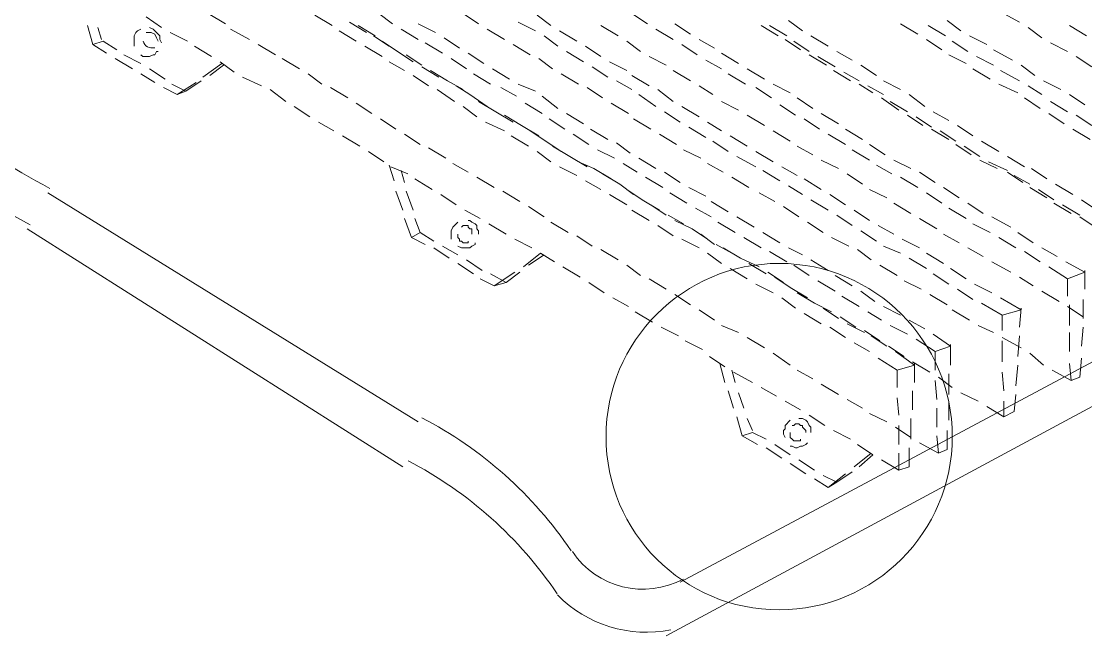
# Model space of a CAD drawing. Header units: inches. Extents: x 0.22 to 6.49, y 0.27 to 4.47.
# Drawn here: x 2.5205 to 2.9388, y 2.6625 to 2.9038 of the extents above; entities that cross this region are included whole.
import ezdxf

# ---------------------------------------------------------------- set-up
doc = ezdxf.new("R2010")
doc.units = ezdxf.units.IN
doc.header["$MEASUREMENT"] = 0
for name, color, linetype in [('PDF_PDF8_PDF11_PDF12_0', 7, 'Continuous'), ('PDF_PDF8_PDF11_PDF12_COTAS-01', 7, 'Continuous'), ('PDF_PDF8_PDF11_PDF12_det', 7, 'Continuous')]:
    doc.layers.add(name, color=color, linetype=linetype)

msp = doc.modelspace()

# ---------------------------------------------------------------- linework, layer by layer
at = {"layer": 'PDF_PDF8_PDF11_PDF12_0', "lineweight": 5}
for points in [[(3.087336000000001, 2.847974400000001), (2.779392000000001, 2.683512)], [(2.676518400000001, 2.746454400000001), (2.531006400000001, 2.8364688)], [(3.094780800000001, 2.835115200000001), (2.773977600000001, 2.662531200000001)], [(2.670427200000001, 2.7288576), (2.522884800000001, 2.822256000000001)]]:
    msp.add_lwpolyline(points, dxfattribs=at)
for centre, radius, start, end in [((2.643692254368896, 3.052705157811102), 0.2419541906433851, 218.7322460033979, 242.4409532618337), ((2.643694937801623, 3.052708269822509), 0.2582014750482375, 220.9571497538252, 242.3967644633962), ((2.604436990257659, 2.606692704910023), 0.1593897113670882, 34.01396744730905, 62.54487471654907), ((2.599022590257643, 2.589772704909996), 0.1593897113671169, 34.01396744731382, 62.54487471654832), ((2.764840752968925, 2.714306512529436), 0.03350166527879945, 214.0139680193388, 298.2129783842277), ((2.766194297056715, 2.712952674431325), 0.04906784935630704, 224.5329713264662, 281.2666776856933)]:
    msp.add_arc(centre, radius, start, end, dxfattribs=at)
at = {"layer": 'PDF_PDF8_PDF11_PDF12_COTAS-01', "lineweight": 18}
for points in [[(2.912721600000001, 2.903472000000001), (2.905276800000001, 2.907532800000001)], [(2.5756752, 2.901441600000001), (2.569584000000001, 2.9055024)], [(2.600716800000001, 2.902795200000001), (2.593948800000001, 2.906856000000001)], [(2.635910400000001, 2.9061792), (2.642678400000001, 2.902118400000001)], [(2.656214400000001, 2.899411200000001), (2.6494464, 2.903472000000001)], [(2.660952, 2.906856000000001), (2.666366400000001, 2.902795200000001)], [(2.676518400000001, 2.902795200000001), (2.683286400000001, 2.899411200000001)], [(2.700206400000001, 2.902795200000001), (2.694115200000001, 2.906856000000001)], [(2.715772800000001, 2.903472000000001), (2.722540800000001, 2.900088000000001)], [(2.723217600000001, 2.9061792), (2.728632000000001, 2.902118400000001)], [(2.7604416, 2.906856000000001), (2.766532800000001, 2.902795200000001)], [(2.777361600000001, 2.902795200000001), (2.783452800000001, 2.8987344)], [(2.8220304, 2.904148800000001), (2.827444800000001, 2.900088000000001)], [(2.872790400000001, 2.8987344), (2.866022400000001, 2.902795200000001)], [(2.884296000000001, 2.904148800000001), (2.889710400000001, 2.900088000000001)], [(2.546572800000001, 2.902118400000001), (2.548603200000001, 2.894673600000001), (2.554017600000001, 2.891289600000001)], [(2.550633600000001, 2.901441600000001), (2.551987200000001, 2.896704000000001)], [(2.567553600000001, 2.900764800000001), (2.566200000000001, 2.900088000000001), (2.565523200000001, 2.899411200000001), (2.5648464, 2.8980576), (2.5648464, 2.897380800000001), (2.5648464, 2.896027200000001), (2.5648464, 2.895350400000001), (2.5648464, 2.893996800000001)], [(2.574321600000001, 2.896027200000001), (2.573644800000001, 2.897380800000001), (2.572968000000001, 2.8987344), (2.571614400000001, 2.899411200000001), (2.569584000000001, 2.899411200000001)], [(2.5756752, 2.895350400000001), (2.574998400000001, 2.896704000000001), (2.574998400000001, 2.8980576), (2.574321600000001, 2.8987344), (2.573644800000001, 2.899411200000001), (2.572968000000001, 2.900088000000001), (2.5722912, 2.900764800000001), (2.570937600000001, 2.901441600000001)], [(2.585827200000001, 2.896027200000001), (2.579059200000001, 2.899411200000001)], [(2.610192000000001, 2.896704000000001), (2.6027472, 2.900764800000001)], [(2.6453856, 2.900088000000001), (2.652153600000001, 2.896027200000001)], [(2.6528304, 2.902118400000001), (2.659598400000001, 2.8980576)], [(2.669750400000001, 2.900764800000001), (2.676518400000001, 2.896704000000001)], [(2.710358400000001, 2.896704000000001), (2.703590400000001, 2.900764800000001)], [(2.732016000000001, 2.900088000000001), (2.738784000000001, 2.896027200000001)], [(2.755027200000001, 2.8980576), (2.748259200000001, 2.902118400000001)], [(2.769916800000001, 2.900764800000001), (2.776684800000001, 2.896704000000001)], [(2.817969600000001, 2.8980576), (2.811201600000001, 2.902118400000001)], [(2.8145856, 2.902118400000001), (2.821353600000001, 2.8980576)], [(2.876851200000001, 2.902118400000001), (2.8836192, 2.8980576)], [(2.921520000000001, 2.897380800000001), (2.916105600000001, 2.901441600000001)], [(2.932348800000001, 2.902118400000001), (2.939116800000001, 2.8980576)], [(2.548603200000001, 2.894673600000001), (2.552664, 2.896027200000001), (2.558078400000001, 2.892643200000001)], [(2.620344000000001, 2.8906128), (2.613576000000001, 2.894673600000001)], [(2.665012800000001, 2.893996800000001), (2.658921600000001, 2.8980576)], [(2.674488000000001, 2.887905600000001), (2.6683968, 2.891966400000001), (2.662305600000001, 2.896027200000001)], [(2.679225600000001, 2.895350400000001), (2.685993600000001, 2.891289600000001)], [(2.686670400000001, 2.897380800000001), (2.692761600000001, 2.893320000000001)], [(2.720510400000001, 2.8906128), (2.713742400000001, 2.894673600000001)], [(2.7259248, 2.8980576), (2.731339200000001, 2.893996800000001)], [(2.763825600000001, 2.891966400000001), (2.758411200000001, 2.896027200000001)], [(2.7800688, 2.894673600000001), (2.786160000000001, 2.8906128)], [(2.786836800000001, 2.896704000000001), (2.792928000000001, 2.893320000000001)], [(2.826768000000001, 2.892643200000001), (2.820676800000001, 2.896704000000001)], [(2.824060800000001, 2.896027200000001), (2.830152000000001, 2.891966400000001)], [(2.830828800000001, 2.8980576), (2.8375968, 2.893996800000001)], [(2.882265600000001, 2.892643200000001), (2.876174400000001, 2.896704000000001)], [(2.886326400000001, 2.896027200000001), (2.892417600000001, 2.891966400000001)], [(2.893094400000001, 2.8980576), (2.899862400000001, 2.894673600000001)], [(2.931672000000001, 2.891966400000001), (2.924904000000001, 2.895350400000001)], [(2.567553600000001, 2.887228800000001), (2.5607856, 2.8906128)], [(2.567553600000001, 2.8906128), (2.5682304, 2.889936000000001), (2.569584000000001, 2.889936000000001), (2.570937600000001, 2.889936000000001), (2.5722912, 2.8906128), (2.572968000000001, 2.8906128), (2.573644800000001, 2.891966400000001), (2.574321600000001, 2.891966400000001)], [(2.5953024, 2.889936000000001), (2.588534400000001, 2.893996800000001)], [(2.655537600000001, 2.893996800000001), (2.662305600000001, 2.889936000000001)], [(2.671780800000001, 2.8906128), (2.677872000000001, 2.886552000000001)], [(2.696145600000001, 2.891289600000001), (2.702236800000001, 2.887228800000001)], [(2.734723200000001, 2.891966400000001), (2.7414912, 2.887905600000001)], [(2.742168000000001, 2.893996800000001), (2.748259200000001, 2.889936000000001)], [(2.795635200000001, 2.891289600000001), (2.802403200000001, 2.887228800000001)], [(2.836920000000001, 2.886552000000001), (2.830152000000001, 2.8906128)], [(2.840980800000001, 2.891966400000001), (2.847072000000001, 2.888582400000001)], [(2.891740800000001, 2.887228800000001), (2.884972800000001, 2.8906128)], [(2.902569600000001, 2.892643200000001), (2.910014400000001, 2.888582400000001)], [(2.5641696, 2.885198400000001), (2.5574016, 2.889259200000001)], [(2.5993632, 2.887228800000001), (2.5919184, 2.881814400000001)], [(2.600040000000001, 2.886552000000001), (2.594625600000001, 2.8824912)], [(2.604100800000001, 2.883844800000001), (2.598686400000001, 2.887905600000001)], [(2.6298192, 2.885198400000001), (2.623051200000001, 2.889259200000001)], [(2.665012800000001, 2.887905600000001), (2.671104000000001, 2.884521600000001)], [(2.689377600000001, 2.889259200000001), (2.6954688, 2.885198400000001)], [(2.729308800000001, 2.885198400000001), (2.723894400000001, 2.889259200000001)], [(2.751643200000001, 2.887905600000001), (2.758411200000001, 2.884521600000001)], [(2.773977600000001, 2.886552000000001), (2.767209600000001, 2.889936000000001)], [(2.789544000000001, 2.888582400000001), (2.795635200000001, 2.885198400000001)], [(2.833536, 2.889936000000001), (2.840304000000001, 2.885875200000001)], [(2.850456000000001, 2.886552000000001), (2.856547200000001, 2.8824912)], [(2.895801600000001, 2.889936000000001), (2.902569600000001, 2.886552000000001)], [(2.913398400000001, 2.886552000000001), (2.918812800000001, 2.8824912)], [(2.941147200000001, 2.885875200000001), (2.935056000000001, 2.889936000000001)], [(2.572968000000001, 2.879784000000001), (2.567553600000001, 2.883168)], [(2.577028800000001, 2.881137600000001), (2.570937600000001, 2.885198400000001)], [(2.638617600000001, 2.879107200000001), (2.633203200000001, 2.883168)], [(2.674488000000001, 2.8824912), (2.680579200000001, 2.878430400000001)], [(2.684640000000001, 2.881814400000001), (2.677872000000001, 2.885875200000001)], [(2.694115200000001, 2.877076800000001), (2.688024000000001, 2.880460800000001), (2.681256000000001, 2.884521600000001)], [(2.698176000000001, 2.883168), (2.704944000000001, 2.879107200000001)], [(2.705620800000001, 2.885198400000001), (2.712388800000001, 2.881137600000001)], [(2.739460800000001, 2.879107200000001), (2.732692800000001, 2.883168)], [(2.744875200000001, 2.885875200000001), (2.750966400000001, 2.881814400000001)], [(2.7604416, 2.8824912), (2.767209600000001, 2.878430400000001)], [(2.783452800000001, 2.880460800000001), (2.776684800000001, 2.884521600000001)], [(2.798342400000001, 2.883168), (2.805110400000001, 2.879107200000001)], [(2.805787200000001, 2.885198400000001), (2.812555200000001, 2.881137600000001)], [(2.846395200000001, 2.880460800000001), (2.839627200000001, 2.884521600000001)], [(2.843688000000001, 2.883844800000001), (2.849779200000001, 2.880460800000001)], [(2.901216000000001, 2.881137600000001), (2.894448000000001, 2.885198400000001)], [(2.905276800000001, 2.884521600000001), (2.912721600000001, 2.880460800000001)], [(2.589211200000001, 2.879784000000001), (2.581766400000001, 2.8750464), (2.576352, 2.877753600000001)], [(2.585150400000001, 2.876400000000001), (2.579736, 2.879107200000001)], [(2.5912416, 2.880460800000001), (2.585150400000001, 2.876400000000001), (2.581766400000001, 2.8750464)], [(2.6149296, 2.878430400000001), (2.607484800000001, 2.881814400000001)], [(2.648769600000001, 2.873692800000001), (2.642001600000001, 2.877753600000001)], [(2.703590400000001, 2.870308800000001), (2.696822400000001, 2.8750464), (2.691408, 2.878430400000001)], [(2.709004800000001, 2.877753600000001), (2.715096000000001, 2.874369600000001)], [(2.715772800000001, 2.879107200000001), (2.722540800000001, 2.876400000000001)], [(2.748936, 2.873692800000001), (2.742844800000001, 2.877753600000001)], [(2.754350400000001, 2.880460800000001), (2.7604416, 2.877076800000001)], [(2.792251200000001, 2.8750464), (2.786836800000001, 2.878430400000001)], [(2.809171200000001, 2.877753600000001), (2.815262400000001, 2.873692800000001)], [(2.815939200000001, 2.879107200000001), (2.822707200000001, 2.8757232)], [(2.855193600000001, 2.8757232), (2.849779200000001, 2.879107200000001)], [(2.853163200000001, 2.878430400000001), (2.859254400000001, 2.8750464)], [(2.859254400000001, 2.880460800000001), (2.866022400000001, 2.877076800000001)], [(2.912044800000001, 2.8757232), (2.904600000000001, 2.879107200000001)], [(2.916105600000001, 2.878430400000001), (2.921520000000001, 2.8750464)], [(2.922196800000001, 2.880460800000001), (2.928964800000001, 2.877076800000001)], [(2.624404800000001, 2.872339200000001), (2.6183136, 2.877076800000001)], [(2.6839632, 2.877076800000001), (2.690731200000001, 2.872339200000001)], [(2.725248000000001, 2.874369600000001), (2.731339200000001, 2.869632000000001)], [(2.763148800000001, 2.8750464), (2.769916800000001, 2.870308800000001)], [(2.770593600000001, 2.877076800000001), (2.776684800000001, 2.872339200000001)], [(2.825414400000001, 2.873692800000001), (2.831505600000001, 2.869632000000001)], [(2.865345600000001, 2.868955200000001), (2.858577600000001, 2.873692800000001)], [(2.869406400000001, 2.8750464), (2.875497600000001, 2.870308800000001)], [(2.920843200000001, 2.869632000000001), (2.914752000000001, 2.873692800000001)], [(2.932348800000001, 2.8750464), (2.938440000000001, 2.870985600000001)], [(2.63388, 2.866248000000001), (2.627788800000001, 2.870308800000001)], [(2.658244800000001, 2.8676016), (2.652153600000001, 2.871662400000001)], [(2.694115200000001, 2.870308800000001), (2.699529600000001, 2.866248000000001)], [(2.713742400000001, 2.864217600000001), (2.7069744, 2.868278400000001), (2.700206400000001, 2.872339200000001)], [(2.71848, 2.871662400000001), (2.725248000000001, 2.8676016)], [(2.759088000000001, 2.8676016), (2.752320000000001, 2.871662400000001)], [(2.7800688, 2.870308800000001), (2.786836800000001, 2.866248000000001)], [(2.802403200000001, 2.868955200000001), (2.795635200000001, 2.872339200000001)], [(2.818646400000001, 2.870985600000001), (2.824737600000001, 2.8669248)], [(2.861961600000001, 2.872339200000001), (2.868729600000001, 2.868278400000001)], [(2.924904000000001, 2.872339200000001), (2.931672000000001, 2.868278400000001)], [(2.667720000000001, 2.861510400000001), (2.661628800000001, 2.865571200000001)], [(2.723894400000001, 2.858803200000001), (2.717126400000001, 2.862864000000001), (2.710358400000001, 2.8669248)], [(2.727955200000001, 2.865571200000001), (2.734046400000001, 2.861510400000001)], [(2.734723200000001, 2.8676016), (2.7414912, 2.863540800000001)], [(2.767886400000001, 2.861510400000001), (2.761118400000001, 2.865571200000001)], [(2.773300800000001, 2.868278400000001), (2.779392000000001, 2.864217600000001)], [(2.812555200000001, 2.862864000000001), (2.805787200000001, 2.8669248)], [(2.828121600000001, 2.865571200000001), (2.834212800000001, 2.861510400000001)], [(2.834889600000001, 2.8676016), (2.841657600000001, 2.863540800000001)], [(2.874820800000001, 2.862864000000001), (2.868729600000001, 2.8669248)], [(2.8721136, 2.866248000000001), (2.878204800000001, 2.862187200000001)], [(2.878881600000001, 2.868278400000001), (2.884972800000001, 2.864894400000001)], [(2.930318400000001, 2.863540800000001), (2.924227200000001, 2.8676016)], [(2.935056000000001, 2.8669248), (2.941147200000001, 2.862864000000001)], [(2.643355200000001, 2.860833600000001), (2.637264, 2.864217600000001)], [(2.7029136, 2.864217600000001), (2.710358400000001, 2.860833600000001)], [(2.744198400000001, 2.861510400000001), (2.750966400000001, 2.857449600000001)], [(2.782776000000001, 2.862187200000001), (2.789544000000001, 2.858126400000001)], [(2.790220800000001, 2.864217600000001), (2.795635200000001, 2.860833600000001)], [(2.844364800000001, 2.861510400000001), (2.851132800000001, 2.857449600000001)], [(2.884972800000001, 2.857449600000001), (2.878204800000001, 2.861510400000001)], [(2.888356800000001, 2.862864000000001), (2.894448000000001, 2.858803200000001)], [(2.940470400000001, 2.857449600000001), (2.933702400000001, 2.861510400000001)], [(2.653507200000001, 2.854742400000001), (2.646739200000001, 2.858803200000001)], [(2.677195200000001, 2.855419200000001), (2.671104000000001, 2.85948)], [(2.713065600000001, 2.858803200000001), (2.719833600000001, 2.854742400000001)], [(2.732692800000001, 2.852712), (2.726601600000001, 2.856772800000001), (2.720510400000001, 2.860833600000001)], [(2.7374304, 2.85948), (2.743521600000001, 2.855419200000001)], [(2.778038400000001, 2.855419200000001), (2.771270400000001, 2.85948)], [(2.792251200000001, 2.856772800000001), (2.798342400000001, 2.852712)], [(2.7990192, 2.858803200000001), (2.805787200000001, 2.854742400000001)], [(2.822707200000001, 2.856772800000001), (2.815939200000001, 2.860833600000001)], [(2.8375968, 2.85948), (2.844364800000001, 2.855419200000001)], [(2.881588800000001, 2.860833600000001), (2.887680000000001, 2.856772800000001)], [(2.897832000000001, 2.856772800000001), (2.904600000000001, 2.852712)], [(2.662982400000001, 2.848651200000001), (2.6568912, 2.852712)], [(2.6873472, 2.850004800000001), (2.680579200000001, 2.854065600000001)], [(2.723217600000001, 2.852712), (2.728632000000001, 2.848651200000001)], [(2.742844800000001, 2.846620800000001), (2.736076800000001, 2.850681600000001), (2.729308800000001, 2.854742400000001)], [(2.746905600000001, 2.853388800000001), (2.753673600000001, 2.850004800000001)], [(2.754350400000001, 2.856096000000001), (2.759764800000001, 2.8520352)], [(2.7875136, 2.850004800000001), (2.780745600000001, 2.853388800000001)], [(2.809171200000001, 2.852712), (2.815939200000001, 2.848651200000001)], [(2.831505600000001, 2.851358400000001), (2.825414400000001, 2.854742400000001)], [(2.847072000000001, 2.853388800000001), (2.853840000000001, 2.849328000000001)], [(2.853840000000001, 2.855419200000001), (2.859931200000001, 2.851358400000001)], [(2.893771200000001, 2.851358400000001), (2.887680000000001, 2.855419200000001)], [(2.891064000000001, 2.854742400000001), (2.897155200000001, 2.850681600000001)], [(2.752320000000001, 2.841883200000001), (2.745552000000001, 2.845944000000001), (2.739460800000001, 2.848651200000001)], [(2.763148800000001, 2.850004800000001), (2.769916800000001, 2.845944000000001)], [(2.801726400000001, 2.850681600000001), (2.809171200000001, 2.846620800000001)], [(2.841657600000001, 2.845944000000001), (2.834889600000001, 2.849328000000001)], [(2.863315200000001, 2.849328000000001), (2.870083200000001, 2.845944000000001)], [(2.903923200000001, 2.845944000000001), (2.897155200000001, 2.849328000000001)], [(2.900539200000001, 2.848651200000001), (2.907984000000001, 2.845267200000001)], [(2.907984000000001, 2.850681600000001), (2.914752000000001, 2.846620800000001)], [(2.665012800000001, 2.847297600000001), (2.667043200000001, 2.841206400000001)], [(2.6724576, 2.8439136), (2.665689600000001, 2.846620800000001)], [(2.669750400000001, 2.845267200000001), (2.671104000000001, 2.840529600000001)], [(2.696145600000001, 2.8445904), (2.690054400000001, 2.847974400000001)], [(2.732016000000001, 2.846620800000001), (2.738784000000001, 2.843236800000001)], [(2.7570576, 2.847974400000001), (2.762472000000001, 2.8445904)], [(2.773300800000001, 2.8445904), (2.779392000000001, 2.840529600000001)], [(2.796312000000001, 2.8445904), (2.790220800000001, 2.847974400000001)], [(2.811878400000001, 2.845267200000001), (2.818646400000001, 2.841206400000001)], [(2.819323200000001, 2.846620800000001), (2.825414400000001, 2.843236800000001)], [(2.856547200000001, 2.847297600000001), (2.862638400000001, 2.8439136)], [(2.873467200000001, 2.8445904), (2.879558400000001, 2.840529600000001)], [(2.914075200000001, 2.840529600000001), (2.907984000000001, 2.8445904)], [(2.917459200000001, 2.845944000000001), (2.923550400000001, 2.841883200000001)], [(2.681932800000001, 2.837822400000001), (2.675164800000001, 2.841883200000001)], [(2.706297600000001, 2.838499200000001), (2.699529600000001, 2.842560000000001)], [(2.742168000000001, 2.841206400000001), (2.748259200000001, 2.837822400000001)], [(2.761118400000001, 2.835792000000001), (2.755704000000001, 2.839852800000001), (2.748936, 2.8439136)], [(2.765856000000001, 2.842560000000001), (2.772624000000001, 2.838499200000001)], [(2.806464000000001, 2.838499200000001), (2.799696000000001, 2.842560000000001)], [(2.828121600000001, 2.841883200000001), (2.834889600000001, 2.837822400000001)], [(2.851132800000001, 2.839852800000001), (2.845041600000001, 2.8439136)], [(2.866022400000001, 2.842560000000001), (2.872790400000001, 2.838499200000001)], [(2.910691200000001, 2.843236800000001), (2.916782400000001, 2.839852800000001)], [(2.667720000000001, 2.8371456), (2.670427200000001, 2.8297008)], [(2.671780800000001, 2.8371456), (2.674488000000001, 2.8297008)], [(2.716449600000001, 2.833084800000001), (2.709681600000001, 2.8371456)], [(2.771270400000001, 2.8297008), (2.7645024, 2.833761600000001), (2.758411200000001, 2.837822400000001)], [(2.775331200000001, 2.8364688), (2.782099200000001, 2.832408000000001)], [(2.782776000000001, 2.838499200000001), (2.789544000000001, 2.835115200000001)], [(2.816616000000001, 2.833084800000001), (2.8105248, 2.8364688)], [(2.8220304, 2.839176000000001), (2.827444800000001, 2.835792000000001)], [(2.860608, 2.834438400000001), (2.853840000000001, 2.837822400000001)], [(2.876174400000001, 2.8364688), (2.882265600000001, 2.832408000000001)], [(2.882942400000001, 2.838499200000001), (2.889033600000001, 2.834438400000001)], [(2.923550400000001, 2.834438400000001), (2.916782400000001, 2.838499200000001)], [(2.920166400000001, 2.837822400000001), (2.926257600000001, 2.833761600000001)], [(2.926934400000001, 2.839852800000001), (2.933702400000001, 2.835792000000001)], [(2.691408, 2.831731200000001), (2.685316800000001, 2.835792000000001)], [(2.751643200000001, 2.835792000000001), (2.758411200000001, 2.831731200000001)], [(2.767886400000001, 2.831731200000001), (2.773977600000001, 2.827670400000001)], [(2.7915744, 2.833084800000001), (2.798342400000001, 2.829024)], [(2.830828800000001, 2.833761600000001), (2.8375968, 2.8297008)], [(2.838273600000001, 2.835792000000001), (2.844364800000001, 2.831731200000001)], [(2.870083200000001, 2.828347200000001), (2.863315200000001, 2.832408000000001)], [(2.892417600000001, 2.832408000000001), (2.898508800000001, 2.828347200000001)], [(2.933025600000001, 2.828347200000001), (2.926257600000001, 2.832408000000001)], [(2.929641600000001, 2.831731200000001), (2.936409600000001, 2.827670400000001)], [(2.937086400000001, 2.833761600000001), (2.943177600000001, 2.8297008)], [(2.700883200000001, 2.826316800000001), (2.694792000000001, 2.8297008)], [(2.7259248, 2.826993600000001), (2.719833600000001, 2.831054400000001)], [(2.7604416, 2.8297008), (2.767209600000001, 2.825640000000001)], [(2.780745600000001, 2.824286400000001), (2.774654400000001, 2.827670400000001)], [(2.785483200000001, 2.830377600000001), (2.7915744, 2.826993600000001)], [(2.8260912, 2.826993600000001), (2.820000000000001, 2.831054400000001)], [(2.840980800000001, 2.827670400000001), (2.847072000000001, 2.823609600000001)], [(2.847748800000001, 2.8297008), (2.853840000000001, 2.825640000000001)], [(2.884972800000001, 2.830377600000001), (2.891740800000001, 2.826316800000001)], [(2.671104000000001, 2.826316800000001), (2.673811200000001, 2.818872000000001), (2.679225600000001, 2.816164800000001)], [(2.675164800000001, 2.826316800000001), (2.677195200000001, 2.8209024), (2.673811200000001, 2.818872000000001)], [(2.692084800000001, 2.824963200000001), (2.691408, 2.824286400000001), (2.690731200000001, 2.823609600000001), (2.690054400000001, 2.822932800000001), (2.689377600000001, 2.8215792), (2.689377600000001, 2.8209024), (2.689377600000001, 2.819548800000001), (2.689377600000001, 2.818872000000001), (2.689377600000001, 2.818195200000001)], [(2.697499200000001, 2.820225600000001), (2.697499200000001, 2.8209024), (2.697499200000001, 2.8215792), (2.697499200000001, 2.822256000000001), (2.696822400000001, 2.822256000000001), (2.696145600000001, 2.822932800000001), (2.696145600000001, 2.823609600000001), (2.6954688, 2.823609600000001), (2.694792000000001, 2.823609600000001), (2.694115200000001, 2.823609600000001), (2.693438400000001, 2.822932800000001)], [(2.700206400000001, 2.820225600000001), (2.700206400000001, 2.8215792), (2.699529600000001, 2.822256000000001), (2.699529600000001, 2.823609600000001), (2.6988528, 2.824286400000001), (2.697499200000001, 2.824963200000001), (2.696822400000001, 2.825640000000001), (2.696145600000001, 2.825640000000001)], [(2.711035200000001, 2.820225600000001), (2.704267200000001, 2.824286400000001)], [(2.735400000000001, 2.8209024), (2.728632000000001, 2.824963200000001)], [(2.770593600000001, 2.823609600000001), (2.776684800000001, 2.819548800000001)], [(2.790220800000001, 2.818195200000001), (2.784129600000001, 2.822256000000001), (2.777361600000001, 2.825640000000001)], [(2.794281600000001, 2.824963200000001), (2.801049600000001, 2.8209024)], [(2.801726400000001, 2.826993600000001), (2.808494400000001, 2.822932800000001)], [(2.835566400000001, 2.8209024), (2.829475200000001, 2.824963200000001)], [(2.857224000000001, 2.823609600000001), (2.863315200000001, 2.820225600000001)], [(2.880235200000001, 2.822256000000001), (2.873467200000001, 2.826316800000001)], [(2.894448000000001, 2.824286400000001), (2.901216000000001, 2.8209024)], [(2.901892800000001, 2.826993600000001), (2.909337600000001, 2.822932800000001)], [(2.942500800000001, 2.822932800000001), (2.936409600000001, 2.826993600000001)], [(2.682609600000001, 2.817518400000001), (2.677195200000001, 2.8209024)], [(2.692084800000001, 2.820225600000001), (2.692084800000001, 2.819548800000001), (2.692084800000001, 2.818872000000001), (2.692761600000001, 2.818195200000001), (2.692761600000001, 2.817518400000001), (2.693438400000001, 2.817518400000001), (2.694115200000001, 2.816841600000001), (2.694792000000001, 2.816841600000001), (2.6954688, 2.816841600000001), (2.696145600000001, 2.816841600000001), (2.696145600000001, 2.817518400000001)], [(2.744875200000001, 2.815488000000001), (2.738784000000001, 2.819548800000001)], [(2.7875136, 2.820225600000001), (2.792928000000001, 2.816164800000001)], [(2.811878400000001, 2.8209024), (2.818646400000001, 2.816841600000001)], [(2.850456000000001, 2.8215792), (2.856547200000001, 2.817518400000001)], [(2.889033600000001, 2.816841600000001), (2.882942400000001, 2.820225600000001)], [(2.912044800000001, 2.8209024), (2.918136000000001, 2.816841600000001)], [(2.692084800000001, 2.812104000000001), (2.685993600000001, 2.815488000000001)], [(2.692084800000001, 2.815488000000001), (2.693438400000001, 2.814811200000001), (2.694115200000001, 2.814811200000001), (2.6954688, 2.814811200000001), (2.696145600000001, 2.814811200000001), (2.696822400000001, 2.814811200000001), (2.697499200000001, 2.815488000000001), (2.6988528, 2.816164800000001), (2.6988528, 2.816841600000001)], [(2.721187200000001, 2.814811200000001), (2.7144192, 2.818195200000001)], [(2.7800688, 2.818195200000001), (2.786836800000001, 2.814811200000001)], [(2.799696000000001, 2.812780800000001), (2.793604800000001, 2.816164800000001)], [(2.804433600000001, 2.818872000000001), (2.811201600000001, 2.814811200000001)], [(2.845718400000001, 2.815488000000001), (2.838950400000001, 2.818872000000001)], [(2.859254400000001, 2.815488000000001), (2.866022400000001, 2.812780800000001)], [(2.866699200000001, 2.818195200000001), (2.873467200000001, 2.814811200000001)], [(2.904600000000001, 2.818872000000001), (2.911368000000001, 2.814811200000001)], [(2.688700800000001, 2.810750400000001), (2.682609600000001, 2.814811200000001)], [(2.7299856, 2.809396800000001), (2.724571200000001, 2.812780800000001), (2.717803200000001, 2.807366400000001)], [(2.7259248, 2.812104000000001), (2.719833600000001, 2.808043200000001)], [(2.755027200000001, 2.810073600000001), (2.748259200000001, 2.8141344)], [(2.790220800000001, 2.812780800000001), (2.795635200000001, 2.808720000000001)], [(2.8105248, 2.807366400000001), (2.80308, 2.810750400000001), (2.796312000000001, 2.814811200000001)], [(2.8145856, 2.8134576), (2.821353600000001, 2.809396800000001)], [(2.8220304, 2.814811200000001), (2.827444800000001, 2.812104000000001)], [(2.854516800000001, 2.810073600000001), (2.8491024, 2.8141344)], [(2.869406400000001, 2.810750400000001), (2.876174400000001, 2.8066896)], [(2.876174400000001, 2.812780800000001), (2.882942400000001, 2.808720000000001)], [(2.898508800000001, 2.811427200000001), (2.892417600000001, 2.814811200000001)], [(2.914752000000001, 2.8134576), (2.920843200000001, 2.809396800000001)], [(2.921520000000001, 2.814811200000001), (2.927611200000001, 2.811427200000001)], [(2.698176000000001, 2.804659200000001), (2.692084800000001, 2.808720000000001)], [(2.701560000000001, 2.8060128), (2.6954688, 2.810073600000001)], [(2.740137600000001, 2.803305600000001), (2.733369600000001, 2.807366400000001)], [(2.763825600000001, 2.803982400000001), (2.758411200000001, 2.808043200000001)], [(2.7990192, 2.8066896), (2.805787200000001, 2.802628800000001)], [(2.806464000000001, 2.808720000000001), (2.813232000000001, 2.804659200000001)], [(2.824060800000001, 2.808043200000001), (2.830152000000001, 2.803982400000001)], [(2.830828800000001, 2.810073600000001), (2.8375968, 2.8060128)], [(2.864668800000001, 2.803982400000001), (2.857900800000001, 2.808043200000001)], [(2.885649600000001, 2.8066896), (2.891740800000001, 2.802628800000001)], [(2.909337600000001, 2.805336), (2.901892800000001, 2.809396800000001)], [(2.930995200000001, 2.809396800000001), (2.938440000000001, 2.805336), (2.931672000000001, 2.802628800000001), (2.924227200000001, 2.807366400000001)], [(2.7144192, 2.805336), (2.706297600000001, 2.799921600000001), (2.700883200000001, 2.802628800000001)], [(2.711035200000001, 2.801275200000001), (2.704944000000001, 2.804659200000001)], [(2.716449600000001, 2.805336), (2.711035200000001, 2.801275200000001), (2.706297600000001, 2.799921600000001)], [(2.773977600000001, 2.798568), (2.767209600000001, 2.802628800000001)], [(2.820000000000001, 2.801275200000001), (2.813908800000001, 2.805336)], [(2.829475200000001, 2.795184000000001), (2.822707200000001, 2.799244800000001), (2.816616000000001, 2.803305600000001)], [(2.840304000000001, 2.803982400000001), (2.847072000000001, 2.799921600000001)], [(2.878881600000001, 2.804659200000001), (2.884972800000001, 2.800598400000001)], [(2.918136000000001, 2.799921600000001), (2.912721600000001, 2.803305600000001)], [(2.931672000000001, 2.802628800000001), (2.931672000000001, 2.795860800000001)], [(2.938440000000001, 2.798568), (2.938440000000001, 2.8060128)], [(2.749612800000001, 2.797214400000001), (2.743521600000001, 2.801275200000001)], [(2.809171200000001, 2.800598400000001), (2.815939200000001, 2.797214400000001)], [(2.833536, 2.801952000000001), (2.840304000000001, 2.7978912)], [(2.874144000000001, 2.798568), (2.867376000000001, 2.801952000000001)], [(2.888356800000001, 2.798568), (2.894448000000001, 2.794507200000001)], [(2.8951248, 2.800598400000001), (2.901892800000001, 2.797214400000001)], [(2.759088000000001, 2.791800000000001), (2.7529968, 2.795184000000001)], [(2.783452800000001, 2.792476800000001), (2.777361600000001, 2.796537600000001)], [(2.819323200000001, 2.795184000000001), (2.824737600000001, 2.7911232)], [(2.838950400000001, 2.789769600000001), (2.832182400000001, 2.793153600000001), (2.825414400000001, 2.797214400000001)], [(2.843011200000001, 2.795860800000001), (2.849779200000001, 2.791800000000001)], [(2.850456000000001, 2.7978912), (2.855870400000001, 2.793830400000001)], [(2.884296000000001, 2.792476800000001), (2.877528000000001, 2.796537600000001)], [(2.905276800000001, 2.795184000000001), (2.913398400000001, 2.7904464), (2.905953600000001, 2.788416000000001), (2.897832000000001, 2.793153600000001)], [(2.928288000000001, 2.793830400000001), (2.921520000000001, 2.7978912)], [(2.937763200000001, 2.787062400000001), (2.937763200000001, 2.794507200000001)], [(2.792928000000001, 2.786385600000001), (2.786836800000001, 2.7904464)], [(2.835566400000001, 2.7911232), (2.841657600000001, 2.787062400000001)], [(2.859254400000001, 2.791800000000001), (2.866022400000001, 2.788416000000001)], [(2.893094400000001, 2.786385600000001), (2.886326400000001, 2.7904464)], [(2.912721600000001, 2.7836784), (2.913398400000001, 2.7911232)], [(2.937763200000001, 2.787739200000001), (2.931672000000001, 2.791800000000001)], [(2.932348800000001, 2.792476800000001), (2.932348800000001, 2.784355200000001)], [(2.7685632, 2.785708800000001), (2.761795200000001, 2.789769600000001)], [(2.828121600000001, 2.789092800000001), (2.834889600000001, 2.785032000000001)], [(2.848425600000001, 2.7836784), (2.842334400000001, 2.787739200000001)], [(2.853163200000001, 2.789769600000001), (2.858577600000001, 2.786385600000001)], [(2.869406400000001, 2.786385600000001), (2.875497600000001, 2.7830016)], [(2.905953600000001, 2.788416000000001), (2.905953600000001, 2.7823248)], [(2.778715200000001, 2.780294400000001), (2.7719472, 2.7836784)], [(2.802403200000001, 2.781648000000001), (2.795635200000001, 2.784355200000001)], [(2.838273600000001, 2.7836784), (2.844364800000001, 2.779617600000001)], [(2.845041600000001, 2.785032000000001), (2.851809600000001, 2.781648000000001)], [(2.857900800000001, 2.778264000000001), (2.851809600000001, 2.7823248)], [(2.861961600000001, 2.784355200000001), (2.868729600000001, 2.780971200000001)], [(2.902569600000001, 2.781648000000001), (2.896478400000001, 2.784355200000001)], [(2.932348800000001, 2.781648000000001), (2.932348800000001, 2.774203200000001)], [(2.937086400000001, 2.776233600000001), (2.937763200000001, 2.7836784)], [(2.788190400000001, 2.77488), (2.781422400000001, 2.778264000000001)], [(2.812555200000001, 2.7755568), (2.805787200000001, 2.779617600000001)], [(2.847748800000001, 2.777587200000001), (2.853840000000001, 2.774203200000001)], [(2.854516800000001, 2.780294400000001), (2.860608, 2.776233600000001)], [(2.878881600000001, 2.780971200000001), (2.885649600000001, 2.776233600000001), (2.879558400000001, 2.774203200000001), (2.8721136, 2.778940800000001)], [(2.913398400000001, 2.7755568), (2.905953600000001, 2.779617600000001)], [(2.905953600000001, 2.778264000000001), (2.905953600000001, 2.770142400000001)], [(2.912044800000001, 2.772172800000001), (2.912721600000001, 2.780294400000001)], [(2.822707200000001, 2.768788800000001), (2.815939200000001, 2.773526400000001)], [(2.863992000000001, 2.774203200000001), (2.871436800000001, 2.768788800000001), (2.864668800000001, 2.766758400000001), (2.857224000000001, 2.771496000000001)], [(2.867376000000001, 2.772172800000001), (2.861284800000001, 2.776233600000001)], [(2.879558400000001, 2.774203200000001), (2.879558400000001, 2.766758400000001)], [(2.885649600000001, 2.768788800000001), (2.885649600000001, 2.776910400000001)], [(2.922196800000001, 2.768788800000001), (2.916782400000001, 2.773526400000001)], [(2.796988800000001, 2.768112), (2.790897600000001, 2.772172800000001)], [(2.794958400000001, 2.769465600000001), (2.796988800000001, 2.762020800000001)], [(2.877528000000001, 2.766081600000001), (2.870760000000001, 2.770142400000001)], [(2.871436800000001, 2.762020800000001), (2.871436800000001, 2.769465600000001)], [(2.932348800000001, 2.769465600000001), (2.933025600000001, 2.762697600000001), (2.936409600000001, 2.764051200000001), (2.937086400000001, 2.771496000000001)], [(2.799696000000001, 2.766758400000001), (2.801049600000001, 2.762020800000001)], [(2.807817600000001, 2.762020800000001), (2.800372800000001, 2.766081600000001)], [(2.831505600000001, 2.763374400000001), (2.825414400000001, 2.766758400000001)], [(2.864668800000001, 2.766758400000001), (2.864668800000001, 2.7599904)], [(2.884972800000001, 2.757283200000001), (2.884972800000001, 2.765404800000001)], [(2.905953600000001, 2.766081600000001), (2.906630400000001, 2.758636800000001)], [(2.911368000000001, 2.7606672), (2.912044800000001, 2.768788800000001)], [(2.933025600000001, 2.762697600000001), (2.925580800000001, 2.766758400000001)], [(2.841657600000001, 2.757283200000001), (2.834889600000001, 2.761344000000001)], [(2.879558400000001, 2.762697600000001), (2.880235200000001, 2.755252800000001)], [(2.886326400000001, 2.7599904), (2.880912000000001, 2.764051200000001)], [(2.798342400000001, 2.758636800000001), (2.800372800000001, 2.7518688)], [(2.802403200000001, 2.757960000000001), (2.804433600000001, 2.7518688)], [(2.817292800000001, 2.756606400000001), (2.811201600000001, 2.7599904)], [(2.870760000000001, 2.751192000000001), (2.870760000000001, 2.758636800000001)], [(2.896478400000001, 2.754576000000001), (2.889710400000001, 2.757960000000001)], [(2.906630400000001, 2.754576000000001), (2.906630400000001, 2.748484800000001), (2.910691200000001, 2.750515200000001), (2.911368000000001, 2.757283200000001)], [(2.826768000000001, 2.751192000000001), (2.820676800000001, 2.754576000000001)], [(2.851132800000001, 2.7518688), (2.845041600000001, 2.755252800000001)], [(2.864668800000001, 2.755929600000001), (2.865345600000001, 2.749161600000001)], [(2.884972800000001, 2.747131200000001), (2.884972800000001, 2.753899200000001)], [(2.906630400000001, 2.748484800000001), (2.899862400000001, 2.7525456)], [(2.801726400000001, 2.748484800000001), (2.803756800000001, 2.741040000000001), (2.809848000000001, 2.737656000000001)], [(2.836243200000001, 2.7451008), (2.830152000000001, 2.749161600000001)], [(2.860608, 2.746454400000001), (2.853840000000001, 2.749838400000001)], [(2.880235200000001, 2.7518688), (2.880235200000001, 2.744424)], [(2.805787200000001, 2.747808000000001), (2.807817600000001, 2.743070400000001)], [(2.822707200000001, 2.747131200000001), (2.8220304, 2.746454400000001), (2.821353600000001, 2.745777600000001), (2.820676800000001, 2.7451008), (2.820676800000001, 2.7437472), (2.820000000000001, 2.743070400000001), (2.820000000000001, 2.741716800000001), (2.820676800000001, 2.740363200000001)], [(2.828798400000001, 2.742393600000001), (2.828798400000001, 2.743070400000001), (2.828121600000001, 2.7437472), (2.827444800000001, 2.744424), (2.827444800000001, 2.7451008), (2.826768000000001, 2.7451008), (2.8260912, 2.745777600000001), (2.825414400000001, 2.745777600000001), (2.824737600000001, 2.745777600000001), (2.824060800000001, 2.7451008), (2.823384000000001, 2.7451008)], [(2.830828800000001, 2.742393600000001), (2.830828800000001, 2.743070400000001), (2.830828800000001, 2.744424), (2.830152000000001, 2.7451008), (2.829475200000001, 2.746454400000001), (2.828798400000001, 2.747131200000001), (2.827444800000001, 2.747808000000001), (2.826768000000001, 2.747808000000001), (2.8260912, 2.747808000000001)], [(2.870083200000001, 2.740363200000001), (2.863992000000001, 2.744424)], [(2.865345600000001, 2.7451008), (2.865345600000001, 2.737656000000001)], [(2.870083200000001, 2.739686400000001), (2.870083200000001, 2.747808000000001)], [(2.803756800000001, 2.741040000000001), (2.807817600000001, 2.742393600000001), (2.813232000000001, 2.739686400000001)], [(2.822707200000001, 2.742393600000001), (2.822707200000001, 2.741716800000001), (2.822707200000001, 2.741040000000001), (2.822707200000001, 2.740363200000001), (2.823384000000001, 2.739686400000001), (2.824060800000001, 2.739009600000001), (2.824737600000001, 2.739009600000001), (2.825414400000001, 2.739009600000001), (2.8260912, 2.739009600000001), (2.826768000000001, 2.739009600000001), (2.826768000000001, 2.739686400000001)], [(2.846395200000001, 2.739686400000001), (2.839627200000001, 2.743070400000001)], [(2.880235200000001, 2.741040000000001), (2.880912000000001, 2.734272000000001), (2.884296000000001, 2.735625600000001), (2.884296000000001, 2.743070400000001)], [(2.819323200000001, 2.732241600000001), (2.813232000000001, 2.7363024)], [(2.822707200000001, 2.733595200000001), (2.816616000000001, 2.737656000000001)], [(2.822707200000001, 2.7369792), (2.823384000000001, 2.7369792), (2.824737600000001, 2.7363024), (2.825414400000001, 2.7363024), (2.826768000000001, 2.7369792), (2.827444800000001, 2.7369792), (2.828798400000001, 2.737656000000001), (2.829475200000001, 2.738332800000001)], [(2.849779200000001, 2.7288576), (2.855193600000001, 2.733595200000001), (2.8491024, 2.737656000000001)], [(2.865345600000001, 2.734272000000001), (2.865345600000001, 2.727504000000001), (2.869406400000001, 2.7288576), (2.869406400000001, 2.7363024)], [(2.880912000000001, 2.734272000000001), (2.873467200000001, 2.738332800000001)], [(2.832182400000001, 2.727504000000001), (2.8260912, 2.731564800000001)], [(2.854516800000001, 2.734272000000001), (2.847748800000001, 2.7288576)], [(2.865345600000001, 2.727504000000001), (2.858577600000001, 2.731564800000001)], [(2.828798400000001, 2.726150400000001), (2.822707200000001, 2.730211200000001)], [(2.844364800000001, 2.726150400000001), (2.8375968, 2.720736), (2.832182400000001, 2.724120000000001)], [(2.840980800000001, 2.722766400000001), (2.835566400000001, 2.725473600000001)], [(2.847072000000001, 2.726827200000001), (2.840980800000001, 2.722766400000001), (2.8375968, 2.720736)]]:
    msp.add_lwpolyline(points, dxfattribs=at)
msp.add_arc((2.571952937514904, 2.897042591011345), 0.003722603217352463, 195.2506647677148, 285.255127919346, dxfattribs=at)
at = {"layer": 'PDF_PDF8_PDF11_PDF12_det', "lineweight": 5}
msp.add_circle((2.818307911303882, 2.740701511303885), 0.06801848869617598, dxfattribs=at)

doc.saveas('drawing.dxf')
